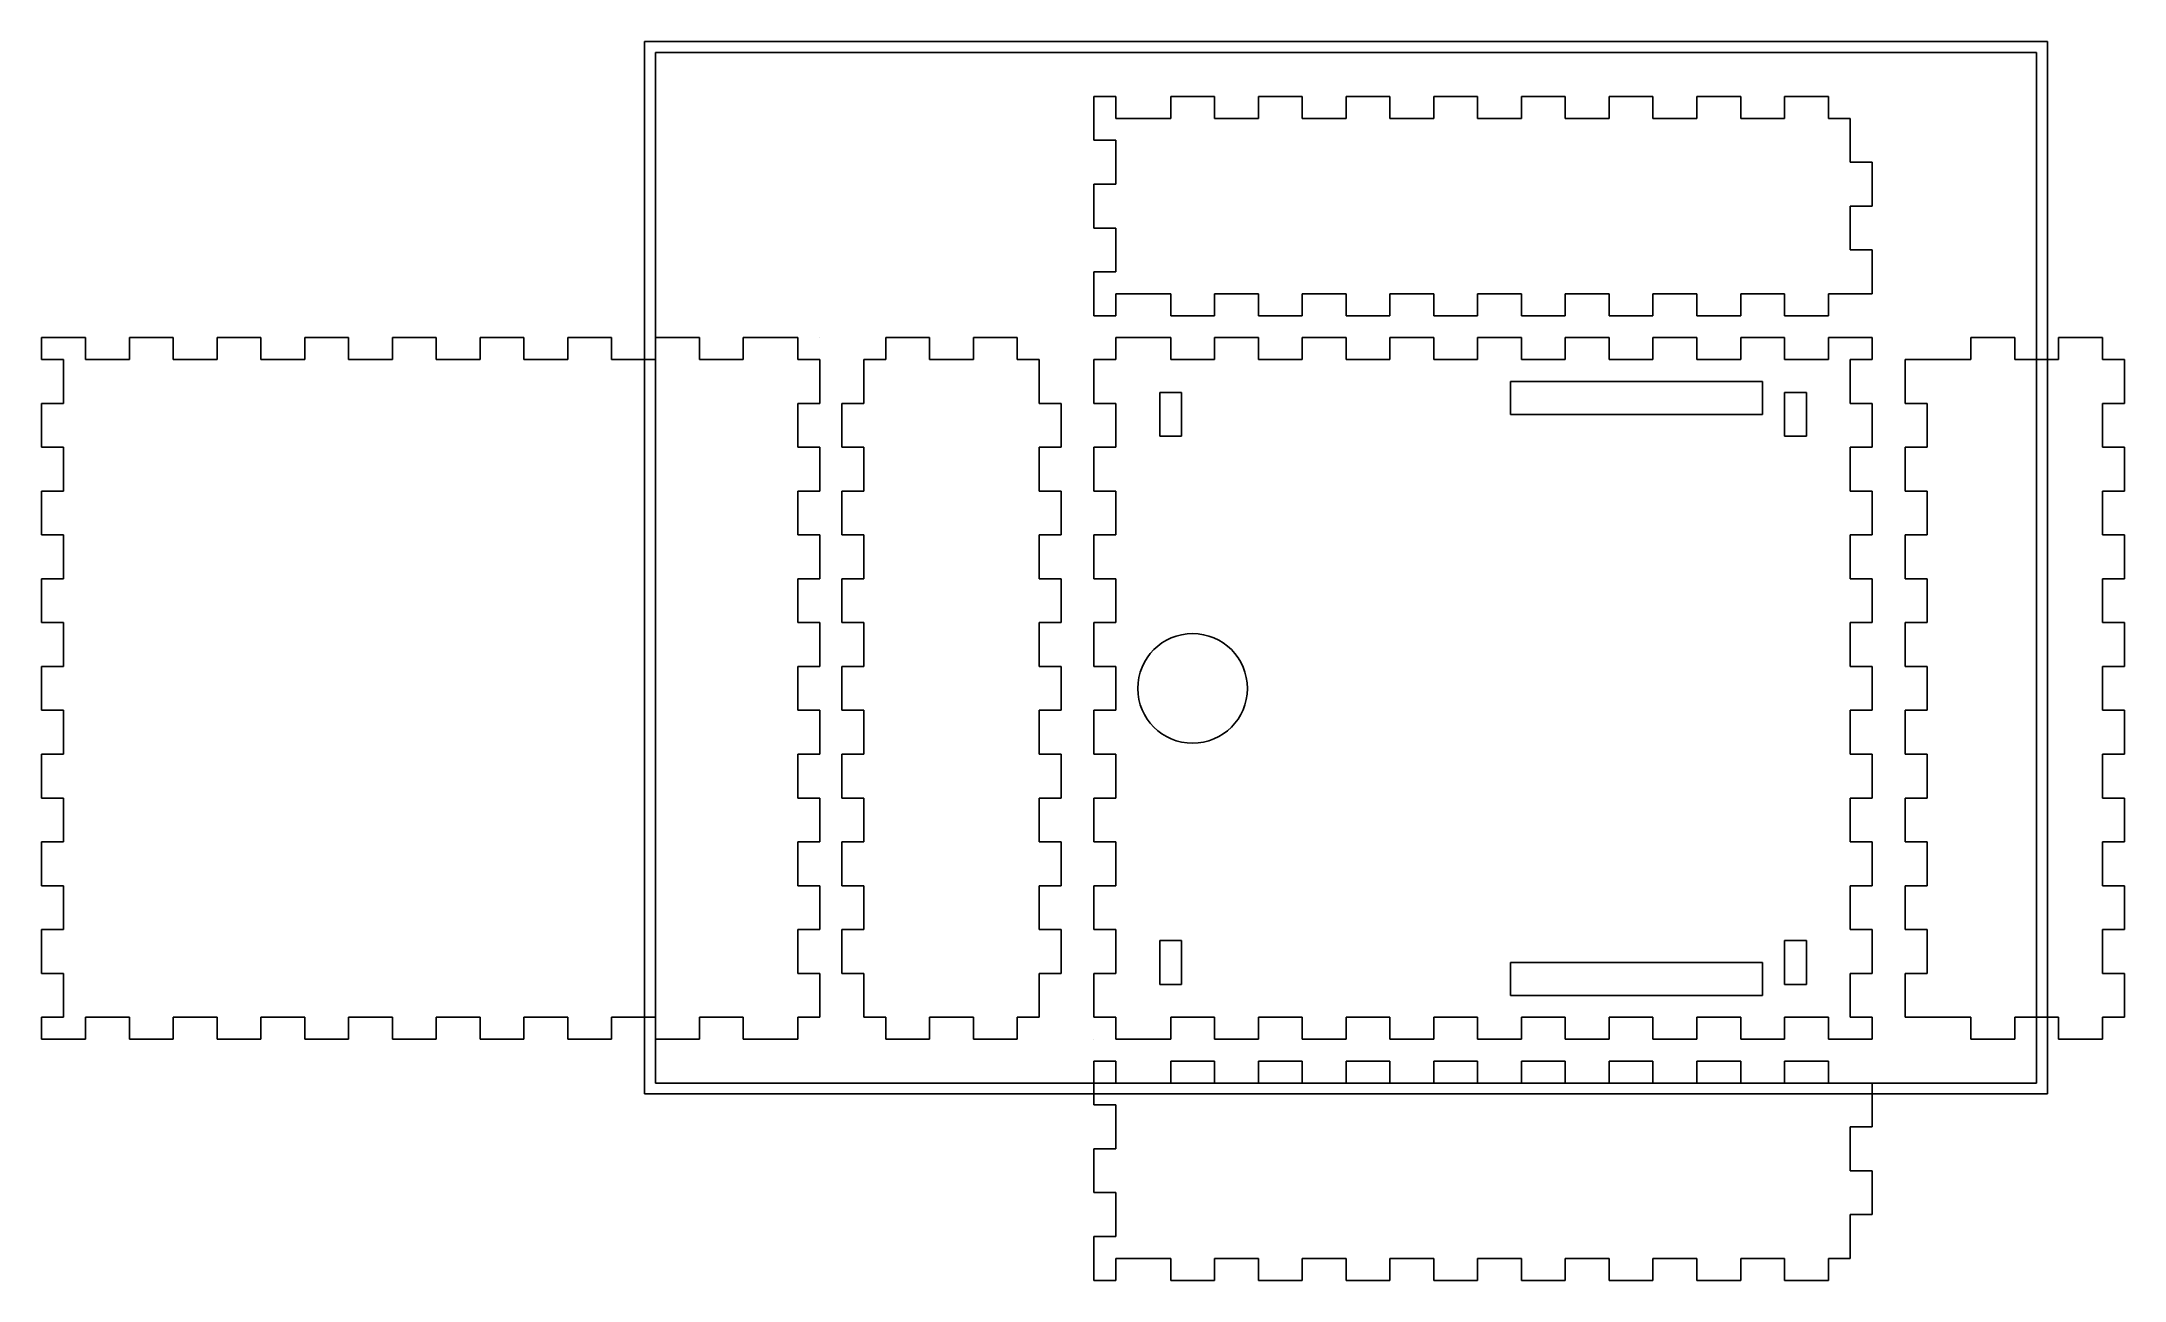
# Model space of a CAD drawing. Header units: inches. Extents: x -6.9 to 16.9, y -2.1 to 12.
import ezdxf

# ---------------------------------------------------------------- set-up
doc = ezdxf.new("R2010")
doc.units = ezdxf.units.IN
doc.header["$MEASUREMENT"] = 0
doc.layers.add('Construction line', color=3, linetype='Continuous')
doc.layers.add('Cut', color=1, linetype='Continuous')

msp = doc.modelspace()

# ---------------------------------------------------------------- linework, layer by layer
at = {"layer": 'Construction line'}
for p, q in [((0, 0), (0, 12)), ((0, 12), (16, 12)), ((0.125, 0.125), (0.125, 11.875)), ((0.125, 11.875), (15.875, 11.875)), ((15.875, 11.875), (15.875, 0.125)), ((16, 12), (16, 0)), ((16, 0), (0, 0)), ((0, 0), (0, 0)), ((15.875, 0.125), (0.125, 0.125))]:
    msp.add_line(p, q, dxfattribs=at)
at = {"layer": 'Cut'}
for p, q in [((5.375, 11.375), (5.125, 11.375)), ((5.125, 11.375), (5.125, 10.875)), ((5.375, 11.375), (5.375, 11.125)), ((6.5, 11.375), (6, 11.375)), ((6, 11.125), (6, 11.375)), ((6.5, 11.125), (6.5, 11.375)), ((7.5, 11.375), (7, 11.375)), ((7, 11.125), (7, 11.375)), ((7.5, 11.125), (7.5, 11.375)), ((8.5, 11.375), (8, 11.375)), ((8, 11.125), (8, 11.375)), ((8.5, 11.125), (8.5, 11.375)), ((9.5, 11.375), (9, 11.375)), ((9, 11.125), (9, 11.375)), ((9.5, 11.125), (9.5, 11.375)), ((10.5, 11.375), (10, 11.375)), ((10, 11.125), (10, 11.375)), ((10.5, 11.125), (10.5, 11.375)), ((11.5, 11.375), (11, 11.375)), ((11, 11.125), (11, 11.375)), ((11.5, 11.125), (11.5, 11.375)), ((12.5, 11.375), (12, 11.375)), ((12, 11.125), (12, 11.375)), ((12.5, 11.125), (12.5, 11.375)), ((13.5, 11.375), (13, 11.375)), ((13, 11.125), (13, 11.375)), ((13.5, 11.125), (13.5, 11.375)), ((5.375, 11.125), (5.375, 11.125)), ((5.375, 11.125), (5.5, 11.125)), ((6, 11.125), (5.5, 11.125)), ((7, 11.125), (6.5, 11.125)), ((8, 11.125), (7.5, 11.125)), ((9, 11.125), (8.5, 11.125)), ((10, 11.125), (9.5, 11.125)), ((11, 11.125), (10.5, 11.125)), ((12, 11.125), (11.5, 11.125)), ((13, 11.125), (12.5, 11.125)), ((13.75, 11.125), (13.5, 11.125)), ((13.75, 10.625), (13.75, 11.125)), ((5.375, 10.875), (5.125, 10.875)), ((5.375, 10.875), (5.375, 10.375)), ((13.75, 10.625), (14, 10.625)), ((14, 10.125), (14, 10.625)), ((5.125, 10.375), (5.125, 9.875)), ((5.375, 10.375), (5.125, 10.375)), ((13.75, 9.625), (13.75, 10.125)), ((13.75, 10.125), (14, 10.125)), ((5.375, 9.875), (5.125, 9.875)), ((5.375, 9.875), (5.375, 9.375)), ((13.75, 9.625), (14, 9.625)), ((14, 9.125), (14, 9.625)), ((5.125, 9.375), (5.125, 8.875)), ((5.375, 9.375), (5.125, 9.375)), ((5.375, 8.875), (5.375, 9.125)), ((5.375, 9.125), (5.5, 9.125)), ((5.5, 9.125), (6, 9.125)), ((6, 9.125), (6, 8.875)), ((6.5, 9.125), (7, 9.125)), ((6.5, 9.125), (6.5, 8.875)), ((7, 9.125), (7, 8.875)), ((7.5, 9.125), (8, 9.125)), ((7.5, 9.125), (7.5, 8.875)), ((8, 9.125), (8, 8.875)), ((8.5, 9.125), (9, 9.125)), ((8.5, 9.125), (8.5, 8.875)), ((9, 9.125), (9, 8.875)), ((9.5, 9.125), (10, 9.125)), ((9.5, 9.125), (9.5, 8.875)), ((10, 9.125), (10, 9)), ((10.5, 9.125), (11, 9.125)), ((10.5, 9.125), (10.5, 8.875)), ((11, 9.125), (11, 8.875)), ((11.5, 9.125), (12, 9.125)), ((11.5, 9.125), (11.5, 8.875)), ((12, 9.125), (12, 8.875)), ((12.5, 9.125), (13, 9.125)), ((12.5, 9.125), (12.5, 8.875)), ((13, 9.125), (13, 8.875)), ((13.5, 9.125), (13.75, 9.125)), ((13.5, 9.125), (13.5, 8.875)), ((13.75, 9.125), (14, 9.125)), ((5.125, 8.875), (5.375, 8.875)), ((6, 8.875), (6.5, 8.875)), ((7, 8.875), (7.5, 8.875)), ((8, 8.875), (8.5, 8.875)), ((9, 8.875), (9.5, 8.875)), ((10, 9), (10, 8.875)), ((10, 8.875), (10.5, 8.875)), ((11, 8.875), (11.5, 8.875)), ((12, 8.875), (12.5, 8.875)), ((13, 8.875), (13.5, 8.875)), ((-6.875, 8.375), (-6.875, 8.625)), ((-6.875, 8.625), (-6.375, 8.625)), ((-6.375, 8.375), (-6.375, 8.625)), ((-5.875, 8.625), (-5.375, 8.625)), ((-5.875, 8.375), (-5.875, 8.625)), ((-5.375, 8.375), (-5.375, 8.625)), ((-4.875, 8.625), (-4.375, 8.625)), ((-4.875, 8.375), (-4.875, 8.625)), ((-4.375, 8.375), (-4.375, 8.625)), ((-3.875, 8.625), (-3.375, 8.625)), ((-3.875, 8.375), (-3.875, 8.625)), ((-3.375, 8.375), (-3.375, 8.625)), ((-2.875, 8.625), (-2.375, 8.625)), ((-2.875, 8.375), (-2.875, 8.625)), ((-2.375, 8.375), (-2.375, 8.625)), ((-1.875, 8.625), (-1.375, 8.625)), ((-1.875, 8.375), (-1.875, 8.625)), ((-1.375, 8.375), (-1.375, 8.625)), ((-0.875, 8.625), (-0.375, 8.625)), ((-0.875, 8.375), (-0.875, 8.625)), ((-0.375, 8.375), (-0.375, 8.625)), ((0.125, 8.625), (0.625, 8.625)), ((0.125, 8.375), (0.125, 8.625)), ((0.625, 8.375), (0.625, 8.625)), ((1.125, 8.625), (1.625, 8.625)), ((1.125, 8.375), (1.125, 8.625)), ((1.75, 8.625), (1.625, 8.625)), ((1.75, 8.375), (1.75, 8.625)), ((2, 8.625), (2, 8.625)), ((2.75, 8.625), (2.75, 8.375)), ((3.25, 8.625), (2.75, 8.625)), ((3.25, 8.625), (3.25, 8.375)), ((4.25, 8.625), (3.75, 8.625)), ((3.75, 8.625), (3.75, 8.375)), ((4.25, 8.625), (4.25, 8.375)), ((5.375, 8.625), (5.375, 8.375)), ((5.375, 8.625), (5.5, 8.625)), ((5.5, 8.625), (6, 8.625)), ((6, 8.375), (6, 8.625)), ((6.5, 8.375), (6.5, 8.625)), ((6.5, 8.625), (7, 8.625)), ((7, 8.375), (7, 8.625)), ((7.5, 8.375), (7.5, 8.625)), ((7.5, 8.625), (8, 8.625)), ((8, 8.375), (8, 8.625)), ((8.5, 8.375), (8.5, 8.625)), ((8.5, 8.625), (9, 8.625)), ((9, 8.375), (9, 8.625)), ((9.5, 8.375), (9.5, 8.625)), ((9.5, 8.625), (10, 8.625)), ((10, 8.375), (10, 8.625)), ((10.5, 8.375), (10.5, 8.625)), ((10.5, 8.625), (11, 8.625)), ((11, 8.375), (11, 8.625)), ((11.5, 8.375), (11.5, 8.625)), ((11.5, 8.625), (12, 8.625)), ((12, 8.375), (12, 8.625)), ((12.5, 8.375), (12.5, 8.625)), ((12.5, 8.625), (13, 8.625)), ((13, 8.375), (13, 8.625)), ((13.5, 8.375), (13.5, 8.625)), ((13.5, 8.625), (14, 8.625)), ((14, 8.625), (14, 8.375)), ((15.125, 8.625), (15.125, 8.375)), ((15.625, 8.625), (15.125, 8.625)), ((15.625, 8.625), (15.625, 8.375)), ((16.625, 8.625), (16.125, 8.625)), ((16.125, 8.625), (16.125, 8.375)), ((16.625, 8.625), (16.625, 8.375)), ((-6.625, 8.375), (-6.875, 8.375)), ((-6.625, 7.875), (-6.625, 8.375)), ((-6.375, 8.375), (-5.875, 8.375)), ((-5.375, 8.375), (-4.875, 8.375)), ((-4.375, 8.375), (-3.875, 8.375)), ((-3.375, 8.375), (-2.875, 8.375)), ((-2.375, 8.375), (-1.875, 8.375)), ((-1.375, 8.375), (-0.875, 8.375)), ((-0.375, 8.375), (0.125, 8.375)), ((0.625, 8.375), (1.125, 8.375)), ((2, 8.375), (1.75, 8.375)), ((2, 8.375), (2, 7.875)), ((2.5, 8.375), (2.75, 8.375)), ((2.5, 7.875), (2.5, 8.375)), ((3.25, 8.375), (3.75, 8.375)), ((4.25, 8.375), (4.5, 8.375)), ((4.5, 8.375), (4.5, 7.875)), ((5.125, 8.375), (5.375, 8.375)), ((5.125, 7.875), (5.125, 8.375)), ((6, 8.375), (6.5, 8.375)), ((7, 8.375), (7.5, 8.375)), ((8, 8.375), (8.5, 8.375)), ((9, 8.375), (9.5, 8.375)), ((10, 8.375), (10.5, 8.375)), ((11, 8.375), (11.5, 8.375)), ((12, 8.375), (12.5, 8.375)), ((13, 8.375), (13.5, 8.375)), ((13.75, 8.375), (13.75, 7.875)), ((13.75, 8.375), (14, 8.375)), ((14.375, 8.375), (14.375, 7.875)), ((14.625, 8.375), (14.375, 8.375)), ((15.125, 8.375), (14.625, 8.375)), ((16.125, 8.375), (15.625, 8.375)), ((16.625, 8.375), (16.875, 8.375)), ((16.875, 7.875), (16.875, 8.375)), ((9.875, 8.125), (12.75, 8.125)), ((9.875, 7.75), (9.875, 8.125)), ((12.75, 8.125), (12.75, 7.75)), ((-6.875, 7.375), (-6.875, 7.875)), ((-6.625, 7.875), (-6.875, 7.875)), ((1.75, 7.875), (1.75, 7.375)), ((2, 7.875), (1.75, 7.875)), ((2.25, 7.875), (2.25, 7.375)), ((2.25, 7.875), (2.5, 7.875)), ((4.5, 7.875), (4.75, 7.875)), ((4.75, 7.375), (4.75, 7.875)), ((5.125, 7.875), (5.375, 7.875)), ((5.375, 7.375), (5.375, 7.875)), ((5.875, 7.5), (5.875, 8)), ((5.875, 8), (6.125, 8)), ((6.125, 8), (6.125, 7.5)), ((13, 7.5), (13, 8)), ((13, 8), (13.25, 8)), ((13.25, 8), (13.25, 7.5)), ((13.75, 7.875), (14, 7.875)), ((14, 7.875), (14, 7.375)), ((14.375, 7.875), (14.5, 7.875)), ((14.5, 7.875), (14.625, 7.875)), ((14.625, 7.875), (14.625, 7.375)), ((16.625, 7.875), (16.875, 7.875)), ((16.625, 7.375), (16.625, 7.875)), ((12.75, 7.75), (9.875, 7.75)), ((-6.625, 7.375), (-6.875, 7.375)), ((-6.625, 6.875), (-6.625, 7.375)), ((2, 7.375), (1.75, 7.375)), ((2, 7.375), (2, 6.875)), ((2.25, 7.375), (2.5, 7.375)), ((2.5, 6.875), (2.5, 7.375)), ((4.5, 7.375), (4.75, 7.375)), ((4.5, 7.375), (4.5, 6.875)), ((5.125, 7.375), (5.375, 7.375)), ((5.125, 6.875), (5.125, 7.375)), ((6.125, 7.5), (5.875, 7.5)), ((13.25, 7.5), (13, 7.5)), ((13.75, 7.375), (14, 7.375)), ((13.75, 7.375), (13.75, 6.875)), ((14.375, 7.375), (14.625, 7.375)), ((14.375, 7.375), (14.375, 6.875)), ((16.625, 7.375), (16.875, 7.375)), ((16.875, 6.875), (16.875, 7.375)), ((-6.875, 6.375), (-6.875, 6.875)), ((-6.625, 6.875), (-6.875, 6.875)), ((1.75, 6.875), (1.75, 6.375)), ((2, 6.875), (1.75, 6.875)), ((2.25, 6.875), (2.5, 6.875)), ((2.25, 6.875), (2.25, 6.375)), ((4.5, 6.875), (4.75, 6.875)), ((4.75, 6.375), (4.75, 6.875)), ((5.125, 6.875), (5.375, 6.875)), ((5.375, 6.375), (5.375, 6.875)), ((13.75, 6.875), (14, 6.875)), ((14, 6.875), (14, 6.375)), ((14.375, 6.875), (14.625, 6.875)), ((14.625, 6.875), (14.625, 6.375)), ((16.625, 6.875), (16.875, 6.875)), ((16.625, 6.375), (16.625, 6.875)), ((-6.625, 6.375), (-6.875, 6.375)), ((-6.625, 5.875), (-6.625, 6.375)), ((2, 6.375), (1.75, 6.375)), ((2, 6.375), (2, 5.875)), ((2.25, 6.375), (2.5, 6.375)), ((2.5, 5.875), (2.5, 6.375)), ((4.5, 6.375), (4.75, 6.375)), ((4.5, 6.375), (4.5, 5.875)), ((5.125, 6.375), (5.375, 6.375)), ((5.125, 5.875), (5.125, 6.375)), ((13.75, 6.375), (14, 6.375)), ((13.75, 6.375), (13.75, 5.875)), ((14.375, 6.375), (14.625, 6.375)), ((14.375, 6.375), (14.375, 5.875)), ((16.625, 6.375), (16.875, 6.375)), ((16.875, 5.875), (16.875, 6.375)), ((-6.875, 5.375), (-6.875, 5.875)), ((-6.625, 5.875), (-6.875, 5.875)), ((1.75, 5.875), (1.75, 5.375)), ((2, 5.875), (1.75, 5.875)), ((2.25, 5.875), (2.5, 5.875)), ((2.25, 5.875), (2.25, 5.375)), ((4.5, 5.875), (4.75, 5.875)), ((4.75, 5.375), (4.75, 5.875)), ((5.125, 5.875), (5.375, 5.875)), ((5.375, 5.375), (5.375, 5.875)), ((13.75, 5.875), (14, 5.875)), ((14, 5.875), (14, 5.375)), ((14.375, 5.875), (14.625, 5.875)), ((14.625, 5.875), (14.625, 5.375)), ((16.625, 5.875), (16.875, 5.875)), ((16.625, 5.375), (16.625, 5.875)), ((-6.625, 5.375), (-6.875, 5.375)), ((-6.625, 4.875), (-6.625, 5.375)), ((2, 5.375), (1.75, 5.375)), ((2, 5.375), (2, 4.875)), ((2.25, 5.375), (2.5, 5.375)), ((2.5, 4.875), (2.5, 5.375)), ((4.5, 5.375), (4.75, 5.375)), ((4.5, 5.375), (4.5, 4.875)), ((5.125, 5.375), (5.375, 5.375)), ((5.125, 4.875), (5.125, 5.375)), ((13.75, 5.375), (14, 5.375)), ((13.75, 5.375), (13.75, 4.875)), ((14.375, 5.375), (14.625, 5.375)), ((14.375, 5.375), (14.375, 4.875)), ((16.625, 5.375), (16.875, 5.375)), ((16.875, 4.875), (16.875, 5.375)), ((-6.875, 4.375), (-6.875, 4.875)), ((-6.625, 4.875), (-6.875, 4.875)), ((1.75, 4.875), (1.75, 4.375)), ((2, 4.875), (1.75, 4.875)), ((2.25, 4.875), (2.5, 4.875)), ((2.25, 4.875), (2.25, 4.375)), ((4.5, 4.875), (4.75, 4.875)), ((4.75, 4.375), (4.75, 4.875)), ((5.125, 4.875), (5.375, 4.875)), ((5.375, 4.375), (5.375, 4.875)), ((13.75, 4.875), (14, 4.875)), ((14, 4.875), (14, 4.375)), ((14.375, 4.875), (14.625, 4.875)), ((14.625, 4.875), (14.625, 4.375)), ((16.625, 4.875), (16.875, 4.875)), ((16.625, 4.375), (16.625, 4.875)), ((-6.625, 4.375), (-6.875, 4.375)), ((-6.625, 3.875), (-6.625, 4.375)), ((2, 4.375), (1.75, 4.375)), ((2, 4.375), (2, 3.875)), ((2.25, 4.375), (2.5, 4.375)), ((2.5, 3.875), (2.5, 4.375)), ((4.5, 4.375), (4.75, 4.375)), ((4.5, 4.375), (4.5, 3.875)), ((5.125, 4.375), (5.375, 4.375)), ((5.125, 3.875), (5.125, 4.375)), ((13.75, 4.375), (14, 4.375)), ((13.75, 4.375), (13.75, 3.875)), ((14.375, 4.375), (14.625, 4.375)), ((14.375, 4.375), (14.375, 3.875)), ((16.625, 4.375), (16.875, 4.375)), ((16.875, 3.875), (16.875, 4.375)), ((-6.875, 3.375), (-6.875, 3.875)), ((-6.625, 3.875), (-6.875, 3.875)), ((1.75, 3.875), (1.75, 3.375)), ((2, 3.875), (1.75, 3.875)), ((2.25, 3.875), (2.5, 3.875)), ((2.25, 3.875), (2.25, 3.375)), ((4.5, 3.875), (4.75, 3.875)), ((4.75, 3.375), (4.75, 3.875)), ((5.125, 3.875), (5.375, 3.875)), ((5.375, 3.375), (5.375, 3.875)), ((13.75, 3.875), (14, 3.875)), ((14, 3.875), (14, 3.375)), ((14.375, 3.875), (14.625, 3.875)), ((14.625, 3.875), (14.625, 3.375)), ((16.625, 3.875), (16.875, 3.875)), ((16.625, 3.375), (16.625, 3.875)), ((-6.625, 3.375), (-6.875, 3.375)), ((-6.625, 2.875), (-6.625, 3.375)), ((2, 3.375), (1.75, 3.375)), ((2, 3.375), (2, 2.875)), ((2.25, 3.375), (2.5, 3.375)), ((2.5, 2.875), (2.5, 3.375)), ((4.5, 3.375), (4.75, 3.375)), ((4.5, 3.375), (4.5, 2.875)), ((5.125, 3.375), (5.375, 3.375)), ((5.125, 2.875), (5.125, 3.375)), ((13.75, 3.375), (14, 3.375)), ((13.75, 3.375), (13.75, 2.875)), ((14.375, 3.375), (14.625, 3.375)), ((14.375, 3.375), (14.375, 2.875)), ((16.625, 3.375), (16.875, 3.375)), ((16.875, 2.875), (16.875, 3.375)), ((-6.875, 2.375), (-6.875, 2.875)), ((-6.625, 2.875), (-6.875, 2.875)), ((1.75, 2.875), (1.75, 2.375)), ((2, 2.875), (1.75, 2.875)), ((2.25, 2.875), (2.5, 2.875)), ((2.25, 2.875), (2.25, 2.375)), ((4.5, 2.875), (4.75, 2.875)), ((4.75, 2.375), (4.75, 2.875)), ((5.125, 2.875), (5.375, 2.875)), ((5.375, 2.375), (5.375, 2.875)), ((13.75, 2.875), (14, 2.875)), ((14, 2.875), (14, 2.375)), ((14.375, 2.875), (14.625, 2.875)), ((14.625, 2.875), (14.625, 2.375)), ((16.625, 2.875), (16.875, 2.875)), ((16.625, 2.375), (16.625, 2.875)), ((-6.625, 2.375), (-6.875, 2.375)), ((-6.625, 1.875), (-6.625, 2.375)), ((2, 2.375), (1.75, 2.375)), ((2, 2.375), (2, 1.875)), ((2.25, 2.375), (2.5, 2.375)), ((2.5, 1.875), (2.5, 2.375)), ((4.5, 2.375), (4.75, 2.375)), ((4.5, 2.375), (4.5, 1.875)), ((5.125, 2.375), (5.375, 2.375)), ((5.125, 1.875), (5.125, 2.375)), ((13.75, 2.375), (14, 2.375)), ((13.75, 2.375), (13.75, 1.875)), ((14.375, 2.375), (14.625, 2.375)), ((14.375, 2.375), (14.375, 1.875)), ((16.625, 2.375), (16.875, 2.375)), ((16.875, 1.875), (16.875, 2.375)), ((-6.875, 1.375), (-6.875, 1.875)), ((-6.625, 1.875), (-6.875, 1.875)), ((1.75, 1.875), (1.75, 1.375)), ((2, 1.875), (1.75, 1.875)), ((2.25, 1.875), (2.5, 1.875)), ((2.25, 1.875), (2.25, 1.375)), ((4.5, 1.875), (4.75, 1.875)), ((4.75, 1.875), (4.75, 1.375)), ((4.75, 1.375), (4.75, 1.875)), ((5.125, 1.875), (5.375, 1.875)), ((5.375, 1.375), (5.375, 1.875)), ((5.875, 1.25), (5.875, 1.75)), ((5.875, 1.75), (6.125, 1.75)), ((6.125, 1.75), (6.125, 1.25)), ((13, 1.25), (13, 1.75)), ((13, 1.75), (13.25, 1.75)), ((13.25, 1.75), (13.25, 1.25)), ((13.75, 1.875), (14, 1.875)), ((14, 1.875), (14, 1.375)), ((14.375, 1.875), (14.625, 1.875)), ((14.625, 1.875), (14.625, 1.375)), ((16.625, 1.375), (16.625, 1.875)), ((16.625, 1.875), (16.875, 1.875)), ((9.875, 1.5), (12.75, 1.5)), ((9.875, 1.125), (9.875, 1.5)), ((12.75, 1.5), (12.75, 1.125)), ((-6.625, 1.375), (-6.875, 1.375)), ((-6.625, 0.875), (-6.625, 1.375)), ((2, 1.375), (1.75, 1.375)), ((2, 1.375), (2, 0.875)), ((2.25, 1.375), (2.5, 1.375)), ((2.5, 0.875), (2.5, 1.375)), ((4.5, 1.375), (4.75, 1.375)), ((4.5, 1.375), (4.5, 0.875)), ((5.125, 0.875), (5.125, 1.375)), ((5.125, 1.375), (5.375, 1.375)), ((6.125, 1.25), (5.875, 1.25)), ((13.25, 1.25), (13, 1.25)), ((13.75, 1.375), (14, 1.375)), ((13.75, 1.375), (13.75, 0.875)), ((14.375, 1.375), (14.625, 1.375)), ((14.375, 1.375), (14.375, 0.875)), ((16.625, 1.375), (16.875, 1.375)), ((16.875, 0.875), (16.875, 1.375)), ((12.75, 1.125), (9.875, 1.125)), ((-6.875, 0.625), (-6.875, 0.875)), ((-6.625, 0.875), (-6.875, 0.875)), ((-5.875, 0.875), (-6.375, 0.875)), ((-6.375, 0.875), (-6.375, 0.625)), ((-5.875, 0.875), (-5.875, 0.625)), ((-4.875, 0.875), (-5.375, 0.875)), ((-5.375, 0.875), (-5.375, 0.625)), ((-4.875, 0.875), (-4.875, 0.625)), ((-3.875, 0.875), (-4.375, 0.875)), ((-4.375, 0.875), (-4.375, 0.625)), ((-3.875, 0.875), (-3.875, 0.625)), ((-2.875, 0.875), (-3.375, 0.875)), ((-3.375, 0.875), (-3.375, 0.625)), ((-2.875, 0.875), (-2.875, 0.625)), ((-1.875, 0.875), (-2.375, 0.875)), ((-2.375, 0.875), (-2.375, 0.625)), ((-1.875, 0.875), (-1.875, 0.625)), ((-0.875, 0.875), (-1.375, 0.875)), ((-1.375, 0.875), (-1.375, 0.625)), ((-0.875, 0.875), (-0.875, 0.625)), ((0.125, 0.875), (-0.375, 0.875)), ((-0.375, 0.875), (-0.375, 0.625)), ((0.125, 0.875), (0.125, 0.625)), ((1.125, 0.875), (0.625, 0.875)), ((0.625, 0.875), (0.625, 0.625)), ((1.125, 0.875), (1.125, 0.625)), ((2, 0.875), (1.75, 0.875)), ((1.75, 0.625), (1.75, 0.875)), ((2.75, 0.875), (2.5, 0.875)), ((2.75, 0.875), (2.75, 0.625)), ((3.25, 0.875), (3.25, 0.625)), ((3.75, 0.875), (3.25, 0.875)), ((3.75, 0.875), (3.75, 0.625)), ((4.5, 0.875), (4.25, 0.875)), ((4.25, 0.875), (4.25, 0.625)), ((5.125, 0.875), (5.375, 0.875)), ((5.375, 0.875), (5.375, 0.625)), ((6, 0.875), (6, 0.625)), ((6.5, 0.875), (6, 0.875)), ((6.5, 0.875), (6.5, 0.625)), ((7, 0.875), (7, 0.625)), ((7.5, 0.875), (7, 0.875)), ((7.5, 0.875), (7.5, 0.625)), ((8, 0.875), (8, 0.625)), ((8.5, 0.875), (8, 0.875)), ((8.5, 0.875), (8.5, 0.625)), ((9, 0.875), (9, 0.625)), ((9.5, 0.875), (9, 0.875)), ((9.5, 0.875), (9.5, 0.625)), ((10, 0.875), (10, 0.625)), ((10.5, 0.875), (10, 0.875)), ((10.5, 0.875), (10.5, 0.625)), ((11, 0.875), (11, 0.625)), ((11.5, 0.875), (11, 0.875)), ((11.5, 0.875), (11.5, 0.625)), ((12, 0.875), (12, 0.625)), ((12.5, 0.875), (12, 0.875)), ((12.5, 0.875), (12.5, 0.625)), ((13.5, 0.875), (13, 0.875)), ((13, 0.875), (13, 0.625)), ((13.5, 0.875), (13.5, 0.625)), ((13.75, 0.875), (14, 0.875)), ((14, 0.875), (14, 0.625)), ((14.375, 0.875), (14.625, 0.875)), ((14.625, 0.875), (15.125, 0.875)), ((15.125, 0.875), (15.125, 0.625)), ((15.625, 0.875), (15.625, 0.625)), ((15.625, 0.875), (16.125, 0.875)), ((16.125, 0.875), (16.125, 0.625)), ((16.625, 0.875), (16.625, 0.625)), ((16.625, 0.875), (16.875, 0.875)), ((-6.375, 0.625), (-6.875, 0.625)), ((-5.375, 0.625), (-5.875, 0.625)), ((-4.375, 0.625), (-4.875, 0.625)), ((-3.375, 0.625), (-3.875, 0.625)), ((-2.375, 0.625), (-2.875, 0.625)), ((-1.375, 0.625), (-1.875, 0.625)), ((-0.375, 0.625), (-0.875, 0.625)), ((0.625, 0.625), (0.125, 0.625)), ((1.625, 0.625), (1.125, 0.625)), ((1.75, 0.625), (1.625, 0.625)), ((2.75, 0.625), (3.25, 0.625)), ((3.75, 0.625), (4.25, 0.625)), ((5.125, 0.625), (5.125, 0.625)), ((5.375, 0.625), (5.5, 0.625)), ((6, 0.625), (5.5, 0.625)), ((7, 0.625), (6.5, 0.625)), ((8, 0.625), (7.5, 0.625)), ((9, 0.625), (8.5, 0.625)), ((10, 0.625), (9.5, 0.625)), ((11, 0.625), (10.5, 0.625)), ((12, 0.625), (11.5, 0.625)), ((13, 0.625), (12.5, 0.625)), ((14, 0.625), (13.5, 0.625)), ((15.125, 0.625), (15.625, 0.625)), ((16.125, 0.625), (16.625, 0.625)), ((5.125, 0.375), (5.375, 0.375)), ((5.125, -0.125), (5.125, 0.375)), ((5.375, 0.375), (5.375, 0.125)), ((6, 0.375), (6.5, 0.375)), ((6, 0.125), (6, 0.375)), ((6.5, 0.125), (6.5, 0.375)), ((7, 0.375), (7.5, 0.375)), ((7, 0.125), (7, 0.375)), ((7.5, 0.125), (7.5, 0.375)), ((8, 0.375), (8.5, 0.375)), ((8, 0.125), (8, 0.375)), ((8.5, 0.125), (8.5, 0.375)), ((9, 0.375), (9.5, 0.375)), ((9, 0.125), (9, 0.375)), ((9.5, 0.125), (9.5, 0.375)), ((10, 0.375), (10.5, 0.375)), ((10, 0.25), (10, 0.375)), ((10, 0.125), (10, 0.25)), ((10.5, 0.125), (10.5, 0.375)), ((11, 0.375), (11.5, 0.375)), ((11, 0.125), (11, 0.375)), ((11.5, 0.125), (11.5, 0.375)), ((12, 0.375), (12.5, 0.375)), ((12, 0.125), (12, 0.375)), ((12.5, 0.125), (12.5, 0.375)), ((13, 0.375), (13.5, 0.375)), ((13, 0.125), (13, 0.375)), ((13.5, 0.125), (13.5, 0.375)), ((5.375, 0.125), (5.5, 0.125)), ((5.5, 0.125), (6, 0.125)), ((6.5, 0.125), (7, 0.125)), ((7.5, 0.125), (8, 0.125)), ((8.5, 0.125), (9, 0.125)), ((9.5, 0.125), (10, 0.125)), ((10.5, 0.125), (11, 0.125)), ((11.5, 0.125), (12, 0.125)), ((12.5, 0.125), (13, 0.125)), ((13.5, 0.125), (13.75, 0.125)), ((13.75, 0.125), (14, 0.125)), ((14, 0.125), (14, -0.375)), ((5.375, -0.125), (5.125, -0.125)), ((5.375, -0.625), (5.375, -0.125)), ((13.75, -0.375), (13.75, -0.875)), ((13.75, -0.375), (14, -0.375)), ((5.125, -1.125), (5.125, -0.625)), ((5.375, -0.625), (5.125, -0.625)), ((13.75, -0.875), (14, -0.875)), ((14, -0.875), (14, -1.375)), ((5.375, -1.125), (5.125, -1.125)), ((5.375, -1.625), (5.375, -1.125)), ((13.75, -1.375), (13.75, -1.875)), ((13.75, -1.375), (14, -1.375)), ((5.125, -2.125), (5.125, -1.625)), ((5.375, -1.625), (5.125, -1.625)), ((5.375, -1.875), (5.375, -1.875)), ((5.375, -2.125), (5.375, -1.875)), ((5.375, -1.875), (5.5, -1.875)), ((6, -1.875), (5.5, -1.875)), ((6, -1.875), (6, -2.125)), ((7, -1.875), (6.5, -1.875)), ((6.5, -1.875), (6.5, -2.125)), ((7, -1.875), (7, -2.125)), ((8, -1.875), (7.5, -1.875)), ((7.5, -1.875), (7.5, -2.125)), ((8, -1.875), (8, -2.125)), ((9, -1.875), (8.5, -1.875)), ((8.5, -1.875), (8.5, -2.125)), ((9, -1.875), (9, -2.125)), ((10, -1.875), (9.5, -1.875)), ((9.5, -1.875), (9.5, -2.125)), ((10, -1.875), (10, -2.125)), ((11, -1.875), (10.5, -1.875)), ((10.5, -1.875), (10.5, -2.125)), ((11, -1.875), (11, -2.125)), ((12, -1.875), (11.5, -1.875)), ((11.5, -1.875), (11.5, -2.125)), ((12, -1.875), (12, -2.125)), ((13, -1.875), (12.5, -1.875)), ((12.5, -1.875), (12.5, -2.125)), ((13, -1.875), (13, -2.125)), ((13.75, -1.875), (13.5, -1.875)), ((13.5, -1.875), (13.5, -2.125)), ((5.375, -2.125), (5.125, -2.125)), ((6.5, -2.125), (6, -2.125)), ((7.5, -2.125), (7, -2.125)), ((8.5, -2.125), (8, -2.125)), ((9.5, -2.125), (9, -2.125)), ((10.5, -2.125), (10, -2.125)), ((11.5, -2.125), (11, -2.125)), ((12.5, -2.125), (12, -2.125)), ((13.5, -2.125), (13, -2.125))]:
    msp.add_line(p, q, dxfattribs=at)
msp.add_circle((6.25, 4.625), 0.625, dxfattribs=at)

doc.saveas('drawing.dxf')
